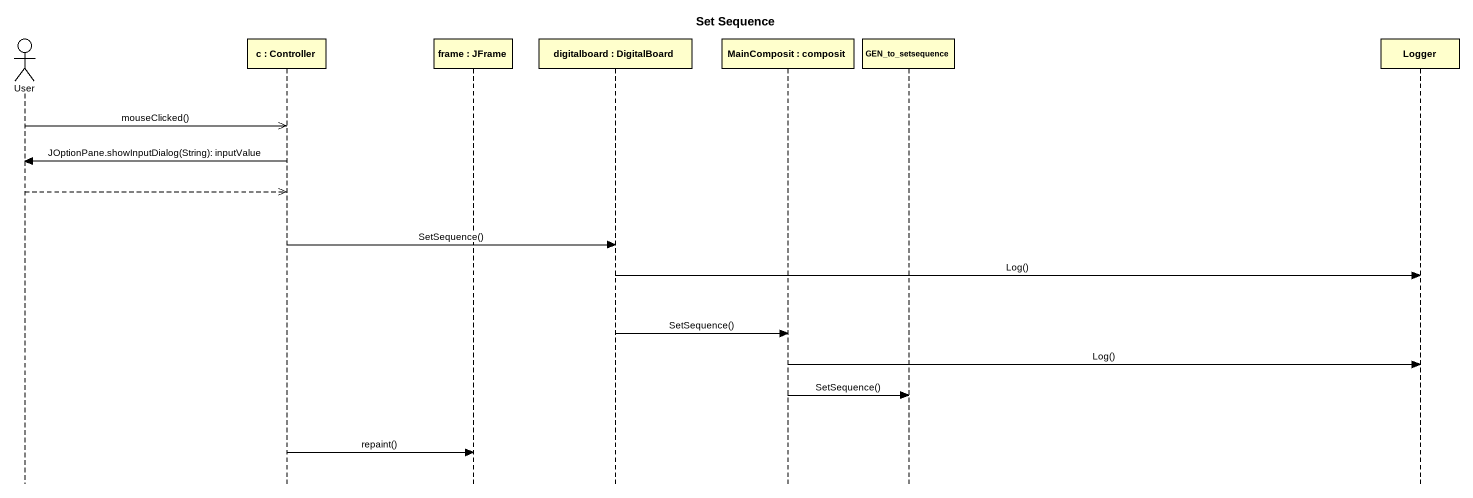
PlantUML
@startuml
title Set Sequence
hide footbox
actor User
participant "c : Controller" as c_Controller
participant "frame : JFrame" as frame_JFrame
participant "digitalboard : DigitalBoard" as digitalboard_DigitalBoard
participant "MainComposit : composit" as MainComposit_composit
participant GEN_to_setsequence
participant Logger

User ->> c_Controller : mouseClicked()
c_Controller -> User : JOptionPane.showInputDialog(String): inputValue
User -->> c_Controller
c_Controller -> digitalboard_DigitalBoard : SetSequence()
digitalboard_DigitalBoard -> Logger : Log()
digitalboard_DigitalBoard -> MainComposit_composit : SetSequence()
MainComposit_composit -> Logger : Log()
MainComposit_composit -> GEN_to_setsequence : SetSequence()
c_Controller -> frame_JFrame : repaint()
@enduml
